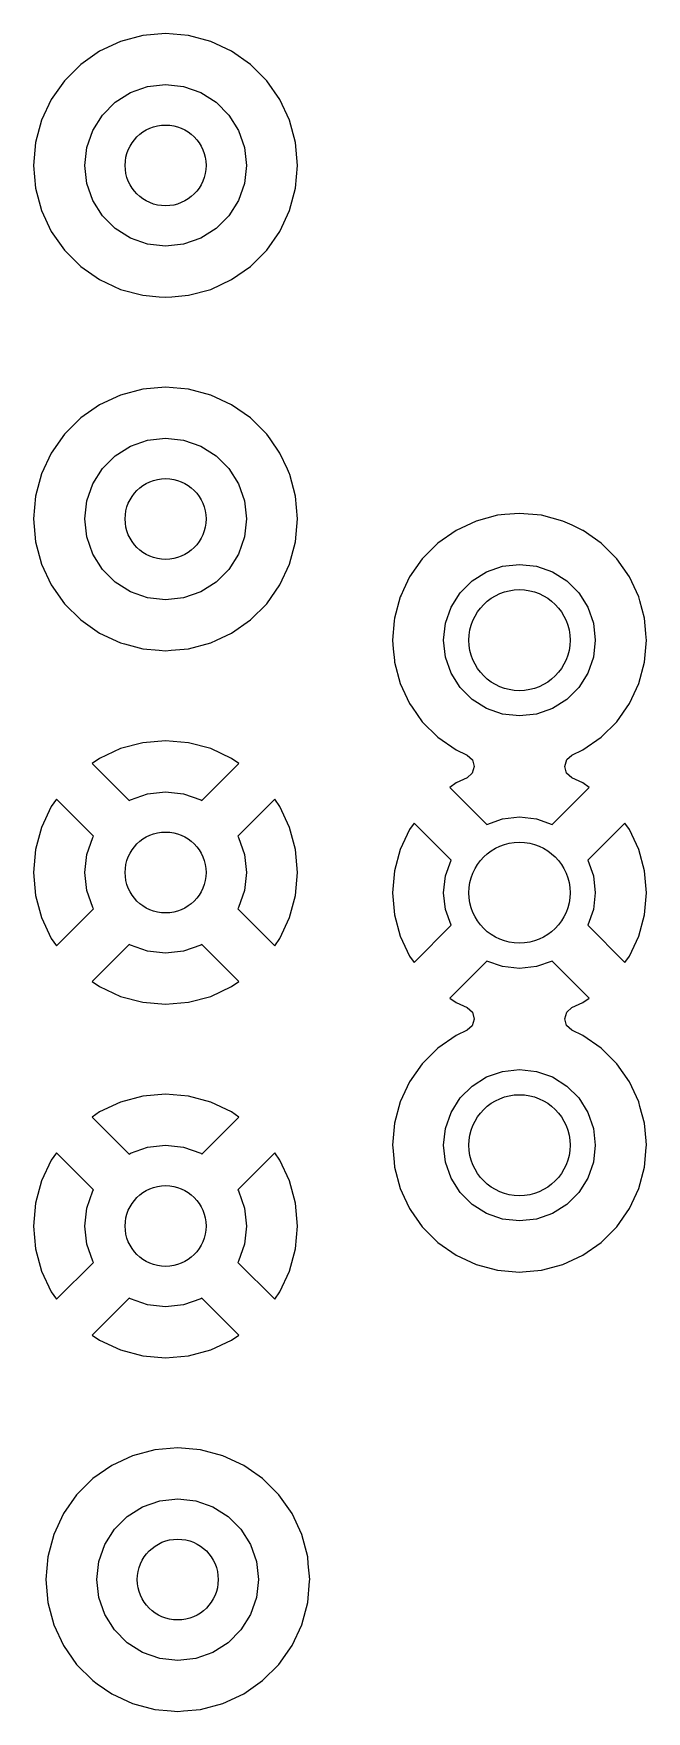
# Model space of a CAD drawing. Extents: x 2.85 to 10.26, y -4.55 to -2.42.
# Drawn here: x 9.405 to 9.644, y -3.441 to -2.787 of the extents above; entities that cross this region are included whole.
import ezdxf

# ---------------------------------------------------------------- set-up
doc = ezdxf.new("R2010")
doc.units = 0
doc.header["$MEASUREMENT"] = 0
doc.layers.add('BLACK', color=7, linetype='CONTINUOUS')

msp = doc.modelspace()

# ---------------------------------------------------------------- linework, layer by layer
at = {"layer": 'BLACK', "linetype": 'CONTINUOUS'}
for p, q in [((9.43911, -2.79029), (9.43099, -2.79407)), ((9.44777, -2.78797), (9.43911, -2.79029)), ((9.43911, -2.79029), (9.43911, -2.79029)), ((9.45669, -2.78719), (9.44777, -2.78797)), ((9.44777, -2.78797), (9.44777, -2.78797)), ((9.46562, -2.78797), (9.45669, -2.78719)), ((9.45669, -2.78719), (9.45669, -2.78719)), ((9.47427, -2.79029), (9.46562, -2.78797)), ((9.46562, -2.78797), (9.46562, -2.78797)), ((9.46562, -2.78797), (9.46562, -2.78797)), ((9.46562, -2.78797), (9.46562, -2.78797)), ((9.46562, -2.78797), (9.46562, -2.78797)), ((9.48239, -2.79407), (9.47427, -2.79029)), ((9.47427, -2.79029), (9.47427, -2.79029)), ((9.43099, -2.79407), (9.42366, -2.79921)), ((9.43099, -2.79407), (9.43099, -2.79407)), ((9.48973, -2.79921), (9.48239, -2.79407)), ((9.48239, -2.79407), (9.48239, -2.79407)), ((9.41732, -2.80555), (9.41218, -2.81288)), ((9.42366, -2.79921), (9.41732, -2.80555)), ((9.49606, -2.80555), (9.48973, -2.79921)), ((9.5012, -2.81288), (9.49606, -2.80555)), ((9.49606, -2.80555), (9.49606, -2.80555)), ((9.43706, -2.81396), (9.44303, -2.81021)), ((9.44303, -2.81021), (9.44968, -2.80788)), ((9.44968, -2.80788), (9.45669, -2.80709)), ((9.45669, -2.80709), (9.4637, -2.80788)), ((9.4637, -2.80788), (9.47036, -2.81021)), ((9.47036, -2.81021), (9.47633, -2.81396)), ((9.41218, -2.81288), (9.4084, -2.821)), ((9.41218, -2.81288), (9.41218, -2.81288)), ((9.43207, -2.81895), (9.43706, -2.81396)), ((9.47633, -2.81396), (9.48132, -2.81895)), ((9.50499, -2.821), (9.5012, -2.81288)), ((9.4084, -2.821), (9.40608, -2.82966)), ((9.4084, -2.821), (9.4084, -2.821)), ((9.42599, -2.83157), (9.42832, -2.82492)), ((9.42832, -2.82492), (9.43207, -2.81895)), ((9.48132, -2.81895), (9.48507, -2.82492)), ((9.48507, -2.82492), (9.4874, -2.83157)), ((9.50731, -2.82966), (9.50499, -2.821)), ((9.40608, -2.82966), (9.4053, -2.83858)), ((9.40608, -2.82966), (9.40608, -2.82966)), ((9.4252, -2.83858), (9.42599, -2.83157)), ((9.4874, -2.83157), (9.48819, -2.83858)), ((9.50809, -2.83858), (9.50731, -2.82966)), ((9.4053, -2.83858), (9.40608, -2.84751)), ((9.4053, -2.83858), (9.4053, -2.83858)), ((9.42599, -2.84559), (9.4252, -2.83858)), ((9.48819, -2.83858), (9.4874, -2.84559)), ((9.50731, -2.84751), (9.50809, -2.83858)), ((9.40608, -2.84751), (9.40608, -2.84751)), ((9.40608, -2.84751), (9.4084, -2.85616)), ((9.42832, -2.85225), (9.42599, -2.84559)), ((9.4874, -2.84559), (9.48507, -2.85225)), ((9.50499, -2.85616), (9.50731, -2.84751)), ((9.4084, -2.85616), (9.4084, -2.85616)), ((9.4084, -2.85616), (9.41218, -2.86428)), ((9.43207, -2.85822), (9.42832, -2.85225)), ((9.48507, -2.85225), (9.48132, -2.85822)), ((9.5012, -2.86428), (9.50499, -2.85616)), ((9.41218, -2.86428), (9.41218, -2.86428)), ((9.41218, -2.86428), (9.41732, -2.87162)), ((9.43706, -2.86321), (9.43207, -2.85822)), ((9.44303, -2.86696), (9.43706, -2.86321)), ((9.47633, -2.86321), (9.47036, -2.86696)), ((9.48132, -2.85822), (9.47633, -2.86321)), ((9.49606, -2.87162), (9.5012, -2.86428)), ((9.44968, -2.86929), (9.44303, -2.86696)), ((9.45669, -2.87008), (9.44968, -2.86929)), ((9.4637, -2.86929), (9.45669, -2.87008)), ((9.47036, -2.86696), (9.4637, -2.86929)), ((9.41732, -2.87162), (9.42366, -2.87795)), ((9.48973, -2.87795), (9.49606, -2.87162)), ((9.42366, -2.87795), (9.42366, -2.87795)), ((9.42366, -2.87795), (9.43099, -2.88309)), ((9.43099, -2.88309), (9.43911, -2.88688)), ((9.47427, -2.88688), (9.48239, -2.88309)), ((9.48239, -2.88309), (9.48973, -2.87795)), ((9.43911, -2.88688), (9.44777, -2.8892)), ((9.44777, -2.8892), (9.45414, -2.88976)), ((9.45414, -2.88976), (9.45669, -2.88998)), ((9.45669, -2.88998), (9.45916, -2.88976)), ((9.45669, -2.88998), (9.45669, -2.88998)), ((9.45669, -2.88998), (9.45669, -2.88998)), ((9.45916, -2.88976), (9.46562, -2.8892)), ((9.46562, -2.8892), (9.47427, -2.88688)), ((9.43911, -2.92808), (9.43099, -2.93187)), ((9.44777, -2.92576), (9.43911, -2.92808)), ((9.43911, -2.92808), (9.43911, -2.92808)), ((9.45669, -2.92498), (9.44777, -2.92576)), ((9.44777, -2.92576), (9.44777, -2.92576)), ((9.46562, -2.92576), (9.45669, -2.92498)), ((9.45669, -2.92498), (9.45669, -2.92498)), ((9.47427, -2.92808), (9.46562, -2.92576)), ((9.46562, -2.92576), (9.46562, -2.92576)), ((9.46562, -2.92576), (9.46562, -2.92576)), ((9.46562, -2.92576), (9.46562, -2.92576)), ((9.46562, -2.92576), (9.46562, -2.92576)), ((9.48239, -2.93187), (9.47427, -2.92808)), ((9.47427, -2.92808), (9.47427, -2.92808)), ((9.43099, -2.93187), (9.42366, -2.93701)), ((9.43099, -2.93187), (9.43099, -2.93187)), ((9.48973, -2.93701), (9.48239, -2.93187)), ((9.48239, -2.93187), (9.48239, -2.93187)), ((9.42366, -2.93701), (9.41732, -2.94334)), ((9.49606, -2.94334), (9.48973, -2.93701)), ((9.41732, -2.94334), (9.41218, -2.95068)), ((9.43706, -2.95175), (9.44303, -2.948)), ((9.44303, -2.948), (9.44968, -2.94567)), ((9.44968, -2.94567), (9.45669, -2.94488)), ((9.45669, -2.94488), (9.4637, -2.94567)), ((9.4637, -2.94567), (9.47036, -2.948)), ((9.47036, -2.948), (9.47633, -2.95175)), ((9.49736, -2.94518), (9.49606, -2.94334)), ((9.5012, -2.95068), (9.49736, -2.94518)), ((9.41218, -2.95068), (9.4084, -2.9588)), ((9.41218, -2.95068), (9.41218, -2.95068)), ((9.43207, -2.95674), (9.43706, -2.95175)), ((9.47633, -2.95175), (9.48132, -2.95674)), ((9.50415, -2.957), (9.5012, -2.95068)), ((9.4084, -2.9588), (9.40608, -2.96745)), ((9.4084, -2.9588), (9.4084, -2.9588)), ((9.42832, -2.96271), (9.43207, -2.95674)), ((9.48132, -2.95674), (9.48507, -2.96271)), ((9.50499, -2.9588), (9.50415, -2.957)), ((9.50507, -2.95911), (9.50499, -2.9588)), ((9.50499, -2.9588), (9.50499, -2.9588)), ((9.50731, -2.96745), (9.50507, -2.95911)), ((9.40608, -2.96745), (9.4053, -2.97638)), ((9.40608, -2.96745), (9.40608, -2.96745)), ((9.42599, -2.96937), (9.42832, -2.96271)), ((9.48507, -2.96271), (9.4874, -2.96937)), ((9.50809, -2.97638), (9.50731, -2.96745)), ((9.4252, -2.97638), (9.42599, -2.96937)), ((9.4874, -2.96937), (9.48819, -2.97638)), ((9.58591, -2.97495), (9.57759, -2.97718)), ((9.58877, -2.9747), (9.58591, -2.97495)), ((9.58591, -2.97495), (9.58591, -2.97495)), ((9.59449, -2.9742), (9.58877, -2.9747)), ((9.60307, -2.97495), (9.59449, -2.9742)), ((9.59449, -2.9742), (9.59449, -2.9742)), ((9.61139, -2.97718), (9.60307, -2.97495)), ((9.4053, -2.97638), (9.40608, -2.9853)), ((9.4053, -2.97638), (9.4053, -2.97638)), ((9.42599, -2.98339), (9.4252, -2.97638)), ((9.48819, -2.97638), (9.4874, -2.98339)), ((9.50731, -2.9853), (9.50809, -2.97638)), ((9.56978, -2.98082), (9.56272, -2.98576)), ((9.57759, -2.97718), (9.56978, -2.98082)), ((9.56978, -2.98082), (9.56978, -2.98082)), ((9.57759, -2.97718), (9.57759, -2.97718)), ((9.61499, -2.97886), (9.61139, -2.97718)), ((9.61139, -2.97718), (9.61139, -2.97718)), ((9.61139, -2.97718), (9.61139, -2.97718)), ((9.6192, -2.98082), (9.61499, -2.97886)), ((9.61931, -2.9809), (9.6192, -2.98082)), ((9.62626, -2.98576), (9.61931, -2.9809)), ((9.40608, -2.9853), (9.40608, -2.9853)), ((9.40608, -2.9853), (9.4084, -2.99396)), ((9.42832, -2.99004), (9.42599, -2.98339)), ((9.4874, -2.98339), (9.48507, -2.99004)), ((9.50499, -2.99396), (9.50731, -2.9853)), ((9.56272, -2.98576), (9.55663, -2.99186)), ((9.62946, -2.98897), (9.62626, -2.98576)), ((9.4084, -2.99396), (9.4084, -2.99396)), ((9.4084, -2.99396), (9.41218, -3.00208)), ((9.43207, -2.99602), (9.42832, -2.99004)), ((9.48507, -2.99004), (9.48132, -2.99602)), ((9.5012, -3.00208), (9.50499, -2.99396)), ((9.55663, -2.99186), (9.55169, -2.99891)), ((9.58168, -2.99702), (9.58792, -2.99483)), ((9.58792, -2.99483), (9.59449, -2.99409)), ((9.59449, -2.99409), (9.60106, -2.99483)), ((9.60106, -2.99483), (9.6073, -2.99702)), ((9.63235, -2.99186), (9.62946, -2.98897)), ((9.63729, -2.99891), (9.63235, -2.99186)), ((9.43706, -3.001), (9.43207, -2.99602)), ((9.44303, -3.00475), (9.43706, -3.001)), ((9.47633, -3.001), (9.47036, -3.00475)), ((9.48132, -2.99602), (9.47633, -3.001)), ((9.55169, -2.99891), (9.54935, -3.00394)), ((9.55169, -2.99891), (9.55169, -2.99891)), ((9.5714, -3.00521), (9.57608, -3.00054)), ((9.57608, -3.00054), (9.58168, -2.99702)), ((9.6073, -2.99702), (9.6129, -3.00054)), ((9.6129, -3.00054), (9.61757, -3.00521)), ((9.64093, -3.00672), (9.63729, -2.99891)), ((9.63729, -2.99891), (9.63729, -2.99891)), ((9.63729, -2.99891), (9.63729, -2.99891)), ((9.41218, -3.00208), (9.41218, -3.00208)), ((9.41218, -3.00208), (9.41732, -3.00941)), ((9.44968, -3.00708), (9.44303, -3.00475)), ((9.45669, -3.00787), (9.44968, -3.00708)), ((9.4637, -3.00708), (9.45669, -3.00787)), ((9.47036, -3.00475), (9.4637, -3.00708)), ((9.49606, -3.00941), (9.5012, -3.00208)), ((9.54805, -3.00672), (9.54582, -3.01504)), ((9.54837, -3.00603), (9.54805, -3.00672)), ((9.54805, -3.00672), (9.54805, -3.00672)), ((9.54935, -3.00394), (9.54837, -3.00603)), ((9.56788, -3.01081), (9.5714, -3.00521)), ((9.61757, -3.00521), (9.62109, -3.01081)), ((9.64134, -3.00825), (9.64093, -3.00672)), ((9.64093, -3.00672), (9.64093, -3.00672)), ((9.64093, -3.00672), (9.64093, -3.00672)), ((9.64316, -3.01504), (9.64134, -3.00825)), ((9.41732, -3.00941), (9.42366, -3.01575)), ((9.48973, -3.01575), (9.49606, -3.00941)), ((9.5657, -3.01705), (9.56788, -3.01081)), ((9.62109, -3.01081), (9.62328, -3.01705)), ((9.42366, -3.01575), (9.42366, -3.01575)), ((9.42366, -3.01575), (9.43099, -3.02089)), ((9.43099, -3.02089), (9.43911, -3.02467)), ((9.47653, -3.02362), (9.48239, -3.02089)), ((9.48239, -3.02089), (9.48973, -3.01575)), ((9.54572, -3.01612), (9.54507, -3.02362)), ((9.54582, -3.01504), (9.54572, -3.01612)), ((9.54582, -3.01504), (9.54582, -3.01504)), ((9.56496, -3.02362), (9.5657, -3.01705)), ((9.62328, -3.01705), (9.62402, -3.02362)), ((9.64368, -3.02098), (9.64316, -3.01504)), ((9.64381, -3.02254), (9.64368, -3.02098)), ((9.43911, -3.02467), (9.43911, -3.02467)), ((9.43911, -3.02467), (9.43911, -3.02467)), ((9.43911, -3.02467), (9.44068, -3.02509)), ((9.44068, -3.02509), (9.44777, -3.02699)), ((9.44777, -3.02699), (9.45414, -3.02755)), ((9.45414, -3.02755), (9.45669, -3.02777)), ((9.45669, -3.02777), (9.45892, -3.02758)), ((9.45669, -3.02777), (9.45669, -3.02777)), ((9.45669, -3.02777), (9.45669, -3.02777)), ((9.45892, -3.02758), (9.46562, -3.02699)), ((9.46562, -3.02699), (9.47427, -3.02467)), ((9.47427, -3.02467), (9.47653, -3.02362)), ((9.54507, -3.02362), (9.54536, -3.02699)), ((9.54507, -3.02362), (9.54507, -3.02362)), ((9.54536, -3.02699), (9.54576, -3.0315)), ((9.5657, -3.03019), (9.56496, -3.02362)), ((9.62402, -3.02362), (9.62328, -3.03019)), ((9.64316, -3.0322), (9.64391, -3.02362)), ((9.64391, -3.02362), (9.64381, -3.02254)), ((9.64391, -3.02362), (9.64391, -3.02362)), ((9.54576, -3.0315), (9.54582, -3.0322)), ((9.54582, -3.0322), (9.54582, -3.0322)), ((9.54582, -3.0322), (9.54805, -3.04052)), ((9.56788, -3.03643), (9.5657, -3.03019)), ((9.62328, -3.03019), (9.62109, -3.03643)), ((9.64093, -3.04052), (9.64316, -3.0322)), ((9.54805, -3.04052), (9.54805, -3.04052)), ((9.54805, -3.04052), (9.54805, -3.04052)), ((9.54805, -3.04052), (9.54896, -3.04249)), ((9.5714, -3.04203), (9.56788, -3.03643)), ((9.62109, -3.03643), (9.61757, -3.04203)), ((9.63729, -3.04833), (9.64093, -3.04052)), ((9.54896, -3.04249), (9.55169, -3.04833)), ((9.57608, -3.04671), (9.5714, -3.04203)), ((9.58168, -3.05023), (9.57608, -3.04671)), ((9.6129, -3.04671), (9.6073, -3.05023)), ((9.61757, -3.04203), (9.6129, -3.04671)), ((9.55169, -3.04833), (9.55268, -3.04974)), ((9.55268, -3.04974), (9.55663, -3.05539)), ((9.58792, -3.05241), (9.58168, -3.05023)), ((9.59449, -3.05315), (9.58792, -3.05241)), ((9.60106, -3.05241), (9.59449, -3.05315)), ((9.6073, -3.05023), (9.60106, -3.05241)), ((9.63235, -3.05539), (9.63729, -3.04833)), ((9.55663, -3.05539), (9.56272, -3.06148)), ((9.62626, -3.06148), (9.63235, -3.05539)), ((9.43912, -3.0659), (9.431, -3.06968)), ((9.44777, -3.06358), (9.43912, -3.06589)), ((9.43912, -3.06589), (9.43912, -3.0659)), ((9.45669, -3.0628), (9.44777, -3.06358)), ((9.44777, -3.06358), (9.44777, -3.06358)), ((9.46561, -3.06358), (9.45669, -3.0628)), ((9.45669, -3.0628), (9.45669, -3.0628)), ((9.47426, -3.06589), (9.46561, -3.06358)), ((9.46561, -3.06358), (9.46561, -3.06358)), ((9.47426, -3.0659), (9.47426, -3.06589)), ((9.48238, -3.06968), (9.47426, -3.0659)), ((9.56272, -3.06148), (9.56978, -3.06642)), ((9.56978, -3.06642), (9.57382, -3.06831)), ((9.61491, -3.06842), (9.6192, -3.06642)), ((9.6192, -3.06642), (9.62626, -3.06148)), ((9.431, -3.06968), (9.42813, -3.07169)), ((9.42813, -3.07169), (9.42813, -3.07169)), ((9.42813, -3.07169), (9.44254, -3.0861)), ((9.431, -3.06968), (9.431, -3.06968)), ((9.47084, -3.0861), (9.48525, -3.07169)), ((9.48525, -3.07169), (9.48238, -3.06968)), ((9.57382, -3.06831), (9.57407, -3.06842)), ((9.57407, -3.06842), (9.57613, -3.07024)), ((9.57688, -3.07288), (9.57609, -3.07552)), ((9.57613, -3.07024), (9.57688, -3.07288)), ((9.61209, -3.07281), (9.61289, -3.07017)), ((9.61285, -3.07545), (9.61209, -3.07281)), ((9.61289, -3.07017), (9.61491, -3.06842)), ((9.56979, -3.07927), (9.56734, -3.08098)), ((9.57407, -3.07727), (9.56979, -3.07927)), ((9.57609, -3.07552), (9.57407, -3.07727)), ((9.61491, -3.07727), (9.61285, -3.07545)), ((9.61919, -3.07927), (9.61491, -3.07727)), ((9.61919, -3.07927), (9.61919, -3.07927)), ((9.62164, -3.08098), (9.61919, -3.07927)), ((9.41421, -3.08561), (9.4122, -3.08848)), ((9.42862, -3.10002), (9.41421, -3.08561)), ((9.41421, -3.08561), (9.41421, -3.08561)), ((9.44254, -3.0861), (9.44303, -3.0858)), ((9.44303, -3.0858), (9.44968, -3.08347)), ((9.44968, -3.08347), (9.45669, -3.08268)), ((9.45669, -3.08268), (9.4637, -3.08347)), ((9.4637, -3.08347), (9.47036, -3.0858)), ((9.47036, -3.0858), (9.47084, -3.0861)), ((9.49917, -3.08561), (9.48476, -3.10002)), ((9.50119, -3.08848), (9.49917, -3.08561)), ((9.56734, -3.08098), (9.58177, -3.09541)), ((9.60721, -3.09541), (9.62164, -3.08098)), ((9.4122, -3.08848), (9.40841, -3.0966)), ((9.4122, -3.08848), (9.4122, -3.08848)), ((9.50119, -3.08849), (9.50119, -3.08848)), ((9.50497, -3.0966), (9.50119, -3.08849)), ((9.58177, -3.09541), (9.58792, -3.09326)), ((9.58792, -3.09326), (9.59449, -3.09252)), ((9.59449, -3.09252), (9.60106, -3.09326)), ((9.60106, -3.09326), (9.60721, -3.09541)), ((9.40841, -3.0966), (9.4061, -3.10525)), ((9.40841, -3.0966), (9.40841, -3.0966)), ((9.50729, -3.10525), (9.50497, -3.0966)), ((9.50497, -3.0966), (9.50497, -3.0966)), ((9.55171, -3.09735), (9.54807, -3.10515)), ((9.55342, -3.0949), (9.55171, -3.09735)), ((9.56785, -3.10933), (9.55342, -3.0949)), ((9.63556, -3.0949), (9.62112, -3.10933)), ((9.63727, -3.09735), (9.63556, -3.0949)), ((9.63556, -3.0949), (9.63556, -3.0949)), ((9.64091, -3.10515), (9.63727, -3.09735)), ((9.63727, -3.09735), (9.63727, -3.09735)), ((9.4061, -3.10525), (9.40532, -3.11417)), ((9.4061, -3.10525), (9.4061, -3.10525)), ((9.42599, -3.10716), (9.42832, -3.10051)), ((9.42832, -3.10051), (9.42862, -3.10002)), ((9.48476, -3.10002), (9.48507, -3.10051)), ((9.48507, -3.10051), (9.4874, -3.10716)), ((9.50807, -3.11417), (9.50729, -3.10525)), ((9.50729, -3.10525), (9.50729, -3.10525)), ((9.54807, -3.10515), (9.54584, -3.11347)), ((9.54807, -3.10515), (9.54807, -3.10515)), ((9.64314, -3.11347), (9.64091, -3.10515)), ((9.64091, -3.10515), (9.64091, -3.10515)), ((9.4252, -3.11417), (9.42599, -3.10716)), ((9.4874, -3.10716), (9.48819, -3.11417)), ((9.5657, -3.11548), (9.56785, -3.10933)), ((9.62112, -3.10933), (9.62328, -3.11548)), ((9.40532, -3.11417), (9.4061, -3.12309)), ((9.40532, -3.11417), (9.40532, -3.11417)), ((9.42599, -3.12118), (9.4252, -3.11417)), ((9.48819, -3.11417), (9.4874, -3.12118)), ((9.50729, -3.12309), (9.50807, -3.11417)), ((9.50807, -3.11417), (9.50807, -3.11417)), ((9.54584, -3.11347), (9.54509, -3.12205)), ((9.54584, -3.11347), (9.54584, -3.11347)), ((9.56496, -3.12205), (9.5657, -3.11548)), ((9.62328, -3.11548), (9.62402, -3.12205)), ((9.64389, -3.12205), (9.64314, -3.11347)), ((9.64314, -3.11347), (9.64314, -3.11347)), ((9.4061, -3.12309), (9.4061, -3.12309)), ((9.4061, -3.12309), (9.40841, -3.13174)), ((9.42832, -3.12784), (9.42599, -3.12118)), ((9.4874, -3.12118), (9.48507, -3.12784)), ((9.50497, -3.13174), (9.50729, -3.12309)), ((9.50729, -3.12309), (9.50729, -3.12309)), ((9.54509, -3.12205), (9.54509, -3.12205)), ((9.54509, -3.12205), (9.54584, -3.13063)), ((9.5657, -3.12862), (9.56496, -3.12205)), ((9.62402, -3.12205), (9.62328, -3.12862)), ((9.64314, -3.13063), (9.64389, -3.12205)), ((9.64389, -3.12205), (9.64389, -3.12205)), ((9.40841, -3.13174), (9.40841, -3.13175)), ((9.40841, -3.13175), (9.4122, -3.13986)), ((9.41421, -3.14274), (9.42862, -3.12833)), ((9.42862, -3.12833), (9.42832, -3.12784)), ((9.48507, -3.12784), (9.48476, -3.12833)), ((9.48476, -3.12833), (9.49917, -3.14274)), ((9.50119, -3.13986), (9.50497, -3.13175)), ((9.50497, -3.13175), (9.50497, -3.13174)), ((9.54584, -3.13063), (9.54584, -3.13063)), ((9.54584, -3.13063), (9.54807, -3.13894)), ((9.56785, -3.13476), (9.5657, -3.12862)), ((9.62328, -3.12862), (9.62112, -3.13476)), ((9.64091, -3.13894), (9.64314, -3.13063)), ((9.64314, -3.13063), (9.64314, -3.13063)), ((9.54807, -3.13894), (9.54807, -3.13894)), ((9.54807, -3.13894), (9.55171, -3.14675)), ((9.55342, -3.1492), (9.56785, -3.13476)), ((9.62112, -3.13476), (9.63556, -3.1492)), ((9.63727, -3.14675), (9.64091, -3.13894)), ((9.64091, -3.13894), (9.64091, -3.13894)), ((9.4122, -3.13986), (9.41421, -3.14274)), ((9.44254, -3.14224), (9.42813, -3.15665)), ((9.44303, -3.14255), (9.44254, -3.14224)), ((9.44968, -3.14488), (9.44303, -3.14255)), ((9.45669, -3.14567), (9.44968, -3.14488)), ((9.4637, -3.14488), (9.45669, -3.14567)), ((9.47036, -3.14255), (9.4637, -3.14488)), ((9.47084, -3.14224), (9.47036, -3.14255)), ((9.48525, -3.15665), (9.47084, -3.14224)), ((9.49917, -3.14274), (9.50119, -3.13986)), ((9.55171, -3.14675), (9.55342, -3.1492)), ((9.58177, -3.14868), (9.56734, -3.16312)), ((9.58792, -3.15083), (9.58177, -3.14868)), ((9.59449, -3.15157), (9.58792, -3.15083)), ((9.60106, -3.15083), (9.59449, -3.15157)), ((9.60721, -3.14868), (9.60106, -3.15083)), ((9.62164, -3.16312), (9.60721, -3.14868)), ((9.63556, -3.1492), (9.63727, -3.14675)), ((9.63727, -3.14675), (9.63727, -3.14675)), ((9.42813, -3.15665), (9.431, -3.15867)), ((9.431, -3.15867), (9.431, -3.15867)), ((9.431, -3.15867), (9.43912, -3.16245)), ((9.47426, -3.16245), (9.48238, -3.15867)), ((9.48238, -3.15867), (9.48525, -3.15665)), ((9.43912, -3.16245), (9.43912, -3.16245)), ((9.43912, -3.16245), (9.44777, -3.16477)), ((9.44777, -3.16477), (9.44777, -3.16477)), ((9.44777, -3.16477), (9.45669, -3.16555)), ((9.45669, -3.16555), (9.46561, -3.16477)), ((9.46561, -3.16477), (9.47426, -3.16245)), ((9.46561, -3.16477), (9.46561, -3.16477)), ((9.47426, -3.16245), (9.47426, -3.16245)), ((9.56734, -3.16312), (9.56979, -3.16483)), ((9.56979, -3.16483), (9.57407, -3.16682)), ((9.61491, -3.16682), (9.61919, -3.16483)), ((9.61919, -3.16483), (9.62164, -3.16312)), ((9.61919, -3.16483), (9.61919, -3.16483)), ((9.45669, -3.16555), (9.45669, -3.16555)), ((9.57407, -3.16682), (9.57613, -3.16864)), ((9.57688, -3.17129), (9.57609, -3.17392)), ((9.57613, -3.16864), (9.57688, -3.17129)), ((9.61209, -3.17121), (9.61289, -3.16858)), ((9.61285, -3.17386), (9.61209, -3.17121)), ((9.61289, -3.16858), (9.61491, -3.16682)), ((9.56978, -3.17767), (9.56272, -3.18261)), ((9.57407, -3.17567), (9.56978, -3.17767)), ((9.56978, -3.17767), (9.56978, -3.17767)), ((9.57609, -3.17392), (9.57407, -3.17567)), ((9.61491, -3.17567), (9.61285, -3.17386)), ((9.6192, -3.17767), (9.61491, -3.17567)), ((9.62626, -3.18261), (9.6192, -3.17767)), ((9.56272, -3.18261), (9.55663, -3.18871)), ((9.62943, -3.18579), (9.62626, -3.18261)), ((9.55663, -3.18871), (9.55169, -3.19576)), ((9.58792, -3.19169), (9.59449, -3.19094)), ((9.59449, -3.19094), (9.60106, -3.19169)), ((9.63235, -3.18871), (9.62943, -3.18579)), ((9.63729, -3.19576), (9.63235, -3.18871)), ((9.55169, -3.19576), (9.54805, -3.20357)), ((9.55169, -3.19576), (9.55169, -3.19576)), ((9.5714, -3.20206), (9.57608, -3.19739)), ((9.57608, -3.19739), (9.58168, -3.19387)), ((9.58168, -3.19387), (9.58792, -3.19169)), ((9.60106, -3.19169), (9.6073, -3.19387)), ((9.6073, -3.19387), (9.6129, -3.19739)), ((9.6129, -3.19739), (9.61757, -3.20206)), ((9.64093, -3.20357), (9.63729, -3.19576)), ((9.63729, -3.19576), (9.63729, -3.19576)), ((9.63729, -3.19576), (9.63729, -3.19576)), ((9.43912, -3.20369), (9.431, -3.20748)), ((9.44777, -3.20137), (9.43912, -3.20369)), ((9.43912, -3.20369), (9.43912, -3.20369)), ((9.45669, -3.20059), (9.44777, -3.20137)), ((9.44777, -3.20137), (9.44777, -3.20137)), ((9.46561, -3.20137), (9.45669, -3.20059)), ((9.45669, -3.20059), (9.45669, -3.20059)), ((9.47426, -3.20369), (9.46561, -3.20137)), ((9.46561, -3.20137), (9.46561, -3.20137)), ((9.48238, -3.20747), (9.47426, -3.20369)), ((9.47426, -3.20369), (9.47426, -3.20369)), ((9.54805, -3.20357), (9.54582, -3.21189)), ((9.54805, -3.20357), (9.54805, -3.20357)), ((9.56788, -3.20766), (9.5714, -3.20206)), ((9.61757, -3.20206), (9.62109, -3.20766)), ((9.64141, -3.20536), (9.64093, -3.20357)), ((9.64093, -3.20357), (9.64093, -3.20357)), ((9.64093, -3.20357), (9.64093, -3.20357)), ((9.431, -3.20748), (9.42813, -3.20949)), ((9.42813, -3.20949), (9.42813, -3.20949)), ((9.42813, -3.20949), (9.44254, -3.2239)), ((9.431, -3.20748), (9.431, -3.20748)), ((9.47084, -3.2239), (9.48525, -3.20949)), ((9.48525, -3.20949), (9.48238, -3.20747)), ((9.5657, -3.2139), (9.56788, -3.20766)), ((9.62109, -3.20766), (9.62328, -3.2139)), ((9.64316, -3.21189), (9.64141, -3.20536)), ((9.54582, -3.21189), (9.54507, -3.22047)), ((9.54582, -3.21189), (9.54582, -3.21189)), ((9.56496, -3.22047), (9.5657, -3.2139)), ((9.62328, -3.2139), (9.62402, -3.22047)), ((9.64376, -3.2188), (9.64316, -3.21189)), ((9.41421, -3.22341), (9.4122, -3.22628)), ((9.42862, -3.23782), (9.41421, -3.22341)), ((9.41421, -3.22341), (9.41421, -3.22341)), ((9.44254, -3.2239), (9.44303, -3.22359)), ((9.44303, -3.22359), (9.44968, -3.22126)), ((9.44968, -3.22126), (9.45669, -3.22047)), ((9.45669, -3.22047), (9.4637, -3.22126)), ((9.4637, -3.22126), (9.47036, -3.22359)), ((9.47036, -3.22359), (9.47084, -3.2239)), ((9.49917, -3.22341), (9.48476, -3.23782)), ((9.50119, -3.22628), (9.49917, -3.22341)), ((9.54507, -3.22047), (9.54507, -3.22047)), ((9.54507, -3.22047), (9.54515, -3.22136)), ((9.54515, -3.22136), (9.54564, -3.22707)), ((9.5657, -3.22704), (9.56496, -3.22047)), ((9.62402, -3.22047), (9.62328, -3.22704)), ((9.64316, -3.22905), (9.64383, -3.22136)), ((9.64391, -3.22047), (9.64376, -3.2188)), ((9.64383, -3.22136), (9.64391, -3.22047)), ((9.64391, -3.22047), (9.64391, -3.22047)), ((9.64391, -3.22047), (9.64391, -3.22047)), ((9.4122, -3.22628), (9.40841, -3.2344)), ((9.4122, -3.22628), (9.4122, -3.22628)), ((9.50497, -3.2344), (9.50119, -3.22628)), ((9.50119, -3.22628), (9.50119, -3.22628)), ((9.54564, -3.22707), (9.54582, -3.22905)), ((9.54582, -3.22905), (9.54582, -3.22905)), ((9.54582, -3.22905), (9.54805, -3.23737)), ((9.56788, -3.23328), (9.5657, -3.22704)), ((9.62328, -3.22704), (9.62109, -3.23328)), ((9.64093, -3.23738), (9.64316, -3.22905)), ((9.40841, -3.2344), (9.4061, -3.24305)), ((9.40841, -3.2344), (9.40841, -3.2344)), ((9.50729, -3.24305), (9.50497, -3.2344)), ((9.50497, -3.2344), (9.50497, -3.2344)), ((9.5714, -3.23888), (9.56788, -3.23328)), ((9.62109, -3.23328), (9.61757, -3.23888)), ((9.4061, -3.24305), (9.40532, -3.25197)), ((9.4061, -3.24305), (9.4061, -3.24305)), ((9.42599, -3.24496), (9.42832, -3.2383)), ((9.42832, -3.2383), (9.42862, -3.23782)), ((9.48476, -3.23782), (9.48507, -3.2383)), ((9.48507, -3.2383), (9.4874, -3.24496)), ((9.50807, -3.25197), (9.50729, -3.24305)), ((9.50729, -3.24305), (9.50729, -3.24305)), ((9.54805, -3.23737), (9.54805, -3.23738)), ((9.54805, -3.23738), (9.54805, -3.23738)), ((9.54805, -3.23738), (9.54961, -3.24072)), ((9.54961, -3.24072), (9.55169, -3.24518)), ((9.57608, -3.24356), (9.5714, -3.23888)), ((9.58168, -3.24708), (9.57608, -3.24356)), ((9.6129, -3.24356), (9.6073, -3.24708)), ((9.61757, -3.23888), (9.6129, -3.24356)), ((9.63729, -3.24518), (9.64093, -3.23738)), ((9.4252, -3.25197), (9.42599, -3.24496)), ((9.4874, -3.24496), (9.48819, -3.25197)), ((9.55169, -3.24518), (9.55223, -3.24596)), ((9.55223, -3.24596), (9.55663, -3.25224)), ((9.58792, -3.24926), (9.58168, -3.24708)), ((9.59449, -3.25), (9.58792, -3.24926)), ((9.60106, -3.24926), (9.59449, -3.25)), ((9.6073, -3.24708), (9.60106, -3.24926)), ((9.63235, -3.25224), (9.63729, -3.24518)), ((9.40532, -3.25197), (9.4061, -3.26089)), ((9.40532, -3.25197), (9.40532, -3.25197)), ((9.42599, -3.25898), (9.4252, -3.25197)), ((9.48819, -3.25197), (9.4874, -3.25898)), ((9.50729, -3.26089), (9.50807, -3.25197)), ((9.50807, -3.25197), (9.50807, -3.25197)), ((9.55663, -3.25224), (9.56272, -3.25833)), ((9.62626, -3.25833), (9.63235, -3.25224)), ((9.4061, -3.26089), (9.4061, -3.26089)), ((9.4061, -3.26089), (9.40841, -3.26954)), ((9.42832, -3.26563), (9.42599, -3.25898)), ((9.4874, -3.25898), (9.48507, -3.26563)), ((9.50497, -3.26954), (9.50729, -3.26089)), ((9.50729, -3.26089), (9.50729, -3.26089)), ((9.56272, -3.25833), (9.56978, -3.26327)), ((9.56978, -3.26327), (9.57759, -3.26691)), ((9.61139, -3.26691), (9.6192, -3.26327)), ((9.6192, -3.26327), (9.62626, -3.25833)), ((9.40841, -3.26954), (9.40841, -3.26954)), ((9.40841, -3.26954), (9.4122, -3.27766)), ((9.41421, -3.28053), (9.42862, -3.26612)), ((9.42862, -3.26612), (9.42832, -3.26563)), ((9.48507, -3.26563), (9.48476, -3.26612)), ((9.48476, -3.26612), (9.49917, -3.28053)), ((9.50119, -3.27766), (9.50497, -3.26954)), ((9.50497, -3.26954), (9.50497, -3.26954)), ((9.57759, -3.26691), (9.58591, -3.26914)), ((9.58591, -3.26914), (9.59311, -3.26977)), ((9.59311, -3.26977), (9.59449, -3.26989)), ((9.59449, -3.26989), (9.5956, -3.2698)), ((9.5956, -3.2698), (9.60307, -3.26914)), ((9.60307, -3.26914), (9.61139, -3.26691)), ((9.59449, -3.26989), (9.59449, -3.26989)), ((9.59449, -3.26989), (9.59449, -3.26989)), ((9.4122, -3.27766), (9.41421, -3.28053)), ((9.44254, -3.28004), (9.42813, -3.29445)), ((9.44303, -3.28035), (9.44254, -3.28004)), ((9.44968, -3.28267), (9.44303, -3.28035)), ((9.45669, -3.28346), (9.44968, -3.28267)), ((9.4637, -3.28267), (9.45669, -3.28346)), ((9.47036, -3.28035), (9.4637, -3.28267)), ((9.47084, -3.28004), (9.47036, -3.28035)), ((9.48525, -3.29445), (9.47084, -3.28004)), ((9.49917, -3.28053), (9.50119, -3.27766)), ((9.42813, -3.29445), (9.431, -3.29646)), ((9.48238, -3.29646), (9.48525, -3.29445)), ((9.431, -3.29646), (9.431, -3.29646)), ((9.431, -3.29646), (9.43912, -3.30025)), ((9.43912, -3.30025), (9.43912, -3.30025)), ((9.43912, -3.30025), (9.44777, -3.30256)), ((9.44777, -3.30256), (9.44777, -3.30256)), ((9.44777, -3.30256), (9.45669, -3.30335)), ((9.45669, -3.30335), (9.46561, -3.30256)), ((9.46561, -3.30256), (9.47426, -3.30025)), ((9.46561, -3.30256), (9.46561, -3.30256)), ((9.47426, -3.30025), (9.48238, -3.29646)), ((9.47426, -3.30025), (9.47426, -3.30025)), ((9.45669, -3.30335), (9.45669, -3.30335)), ((9.44384, -3.34147), (9.43572, -3.34525)), ((9.45249, -3.33915), (9.44384, -3.34147)), ((9.44384, -3.34147), (9.44384, -3.34147)), ((9.46142, -3.33837), (9.45249, -3.33915)), ((9.45249, -3.33915), (9.45249, -3.33915)), ((9.47034, -3.33915), (9.46142, -3.33837)), ((9.46142, -3.33837), (9.46142, -3.33837)), ((9.479, -3.34147), (9.47034, -3.33915)), ((9.47034, -3.33915), (9.47034, -3.33915)), ((9.47034, -3.33915), (9.47034, -3.33915)), ((9.47034, -3.33915), (9.47034, -3.33915)), ((9.47034, -3.33915), (9.47034, -3.33915)), ((9.48712, -3.34525), (9.479, -3.34147)), ((9.479, -3.34147), (9.479, -3.34147)), ((9.43572, -3.34525), (9.42838, -3.35039)), ((9.43572, -3.34525), (9.43572, -3.34525)), ((9.48883, -3.34646), (9.48712, -3.34525)), ((9.48712, -3.34525), (9.48712, -3.34525)), ((9.49445, -3.35039), (9.48883, -3.34646)), ((9.42838, -3.35039), (9.42205, -3.35673)), ((9.50079, -3.35673), (9.49445, -3.35039)), ((9.42205, -3.35673), (9.41691, -3.36407)), ((9.44178, -3.36514), (9.44775, -3.36139)), ((9.44775, -3.36139), (9.45441, -3.35906)), ((9.45441, -3.35906), (9.46142, -3.35827)), ((9.46142, -3.35827), (9.46843, -3.35906)), ((9.46843, -3.35906), (9.47508, -3.36139)), ((9.47508, -3.36139), (9.48105, -3.36514)), ((9.50593, -3.36407), (9.50079, -3.35673)), ((9.50079, -3.35673), (9.50079, -3.35673)), ((9.41691, -3.36407), (9.41312, -3.37219)), ((9.41691, -3.36407), (9.41691, -3.36407)), ((9.43679, -3.37013), (9.44178, -3.36514)), ((9.48105, -3.36514), (9.48604, -3.37013)), ((9.50971, -3.37219), (9.50593, -3.36407)), ((9.41312, -3.37219), (9.4108, -3.38084)), ((9.41312, -3.37219), (9.41312, -3.37219)), ((9.43304, -3.3761), (9.43679, -3.37013)), ((9.48604, -3.37013), (9.48979, -3.3761)), ((9.51203, -3.38084), (9.50971, -3.37219)), ((9.4108, -3.38084), (9.41002, -3.38976)), ((9.4108, -3.38084), (9.4108, -3.38084)), ((9.43071, -3.38276), (9.43304, -3.3761)), ((9.48979, -3.3761), (9.49212, -3.38276)), ((9.51227, -3.38358), (9.51203, -3.38084)), ((9.42992, -3.38976), (9.43071, -3.38276)), ((9.49212, -3.38276), (9.49291, -3.38976)), ((9.51281, -3.38976), (9.51227, -3.38358)), ((9.41002, -3.38976), (9.4108, -3.39869)), ((9.41002, -3.38976), (9.41002, -3.38976)), ((9.43071, -3.39677), (9.42992, -3.38976)), ((9.49291, -3.38976), (9.49212, -3.39677)), ((9.51203, -3.39869), (9.51276, -3.39034)), ((9.51276, -3.39034), (9.51281, -3.38976)), ((9.51281, -3.38976), (9.51281, -3.38976)), ((9.4108, -3.39869), (9.4108, -3.39869)), ((9.4108, -3.39869), (9.41312, -3.40734)), ((9.43304, -3.40343), (9.43071, -3.39677)), ((9.49212, -3.39677), (9.48979, -3.40343)), ((9.50971, -3.40734), (9.51203, -3.39869)), ((9.43679, -3.4094), (9.43304, -3.40343)), ((9.48979, -3.40343), (9.48604, -3.4094)), ((9.41312, -3.40734), (9.41312, -3.40734)), ((9.41312, -3.40734), (9.41691, -3.41546)), ((9.44178, -3.41439), (9.43679, -3.4094)), ((9.48604, -3.4094), (9.48105, -3.41439)), ((9.50593, -3.41546), (9.50971, -3.40734)), ((9.41691, -3.41546), (9.41691, -3.41546)), ((9.41691, -3.41546), (9.42205, -3.4228)), ((9.44775, -3.41814), (9.44178, -3.41439)), ((9.45441, -3.42047), (9.44775, -3.41814)), ((9.47508, -3.41814), (9.46843, -3.42047)), ((9.48105, -3.41439), (9.47508, -3.41814)), ((9.50079, -3.4228), (9.50593, -3.41546)), ((9.42205, -3.4228), (9.42838, -3.42914)), ((9.46142, -3.42126), (9.45441, -3.42047)), ((9.46843, -3.42047), (9.46142, -3.42126)), ((9.49445, -3.42914), (9.50079, -3.4228)), ((9.42838, -3.42914), (9.4301, -3.43034)), ((9.4301, -3.43034), (9.43572, -3.43427)), ((9.48712, -3.43427), (9.49445, -3.42914)), ((9.43572, -3.43427), (9.44384, -3.43806)), ((9.44384, -3.43806), (9.44384, -3.43806)), ((9.44384, -3.43806), (9.44384, -3.43806)), ((9.44384, -3.43806), (9.44528, -3.43845)), ((9.44528, -3.43845), (9.45249, -3.44038)), ((9.47034, -3.44038), (9.479, -3.43806)), ((9.479, -3.43806), (9.48712, -3.43427)), ((9.45249, -3.44038), (9.45887, -3.44094)), ((9.45887, -3.44094), (9.46142, -3.44116)), ((9.46142, -3.44116), (9.46365, -3.44096)), ((9.46142, -3.44116), (9.46142, -3.44116)), ((9.46142, -3.44116), (9.46142, -3.44116)), ((9.46365, -3.44096), (9.47034, -3.44038))]:
    msp.add_line(p, q, dxfattribs=at)
at = {"layer": 'BLACK'}
for centre, radius in [((9.45669, -2.83858), 0.01575), ((9.45669, -2.97638), 0.01575), ((9.59449, -3.02362), 0.01969), ((9.45669, -3.11417), 0.01575), ((9.59449, -3.12205), 0.01969), ((9.59449, -3.22047), 0.01969), ((9.45669, -3.25197), 0.01575), ((9.46142, -3.38976), 0.01575)]:
    msp.add_circle(centre, radius, dxfattribs=at)

doc.saveas('drawing.dxf')
